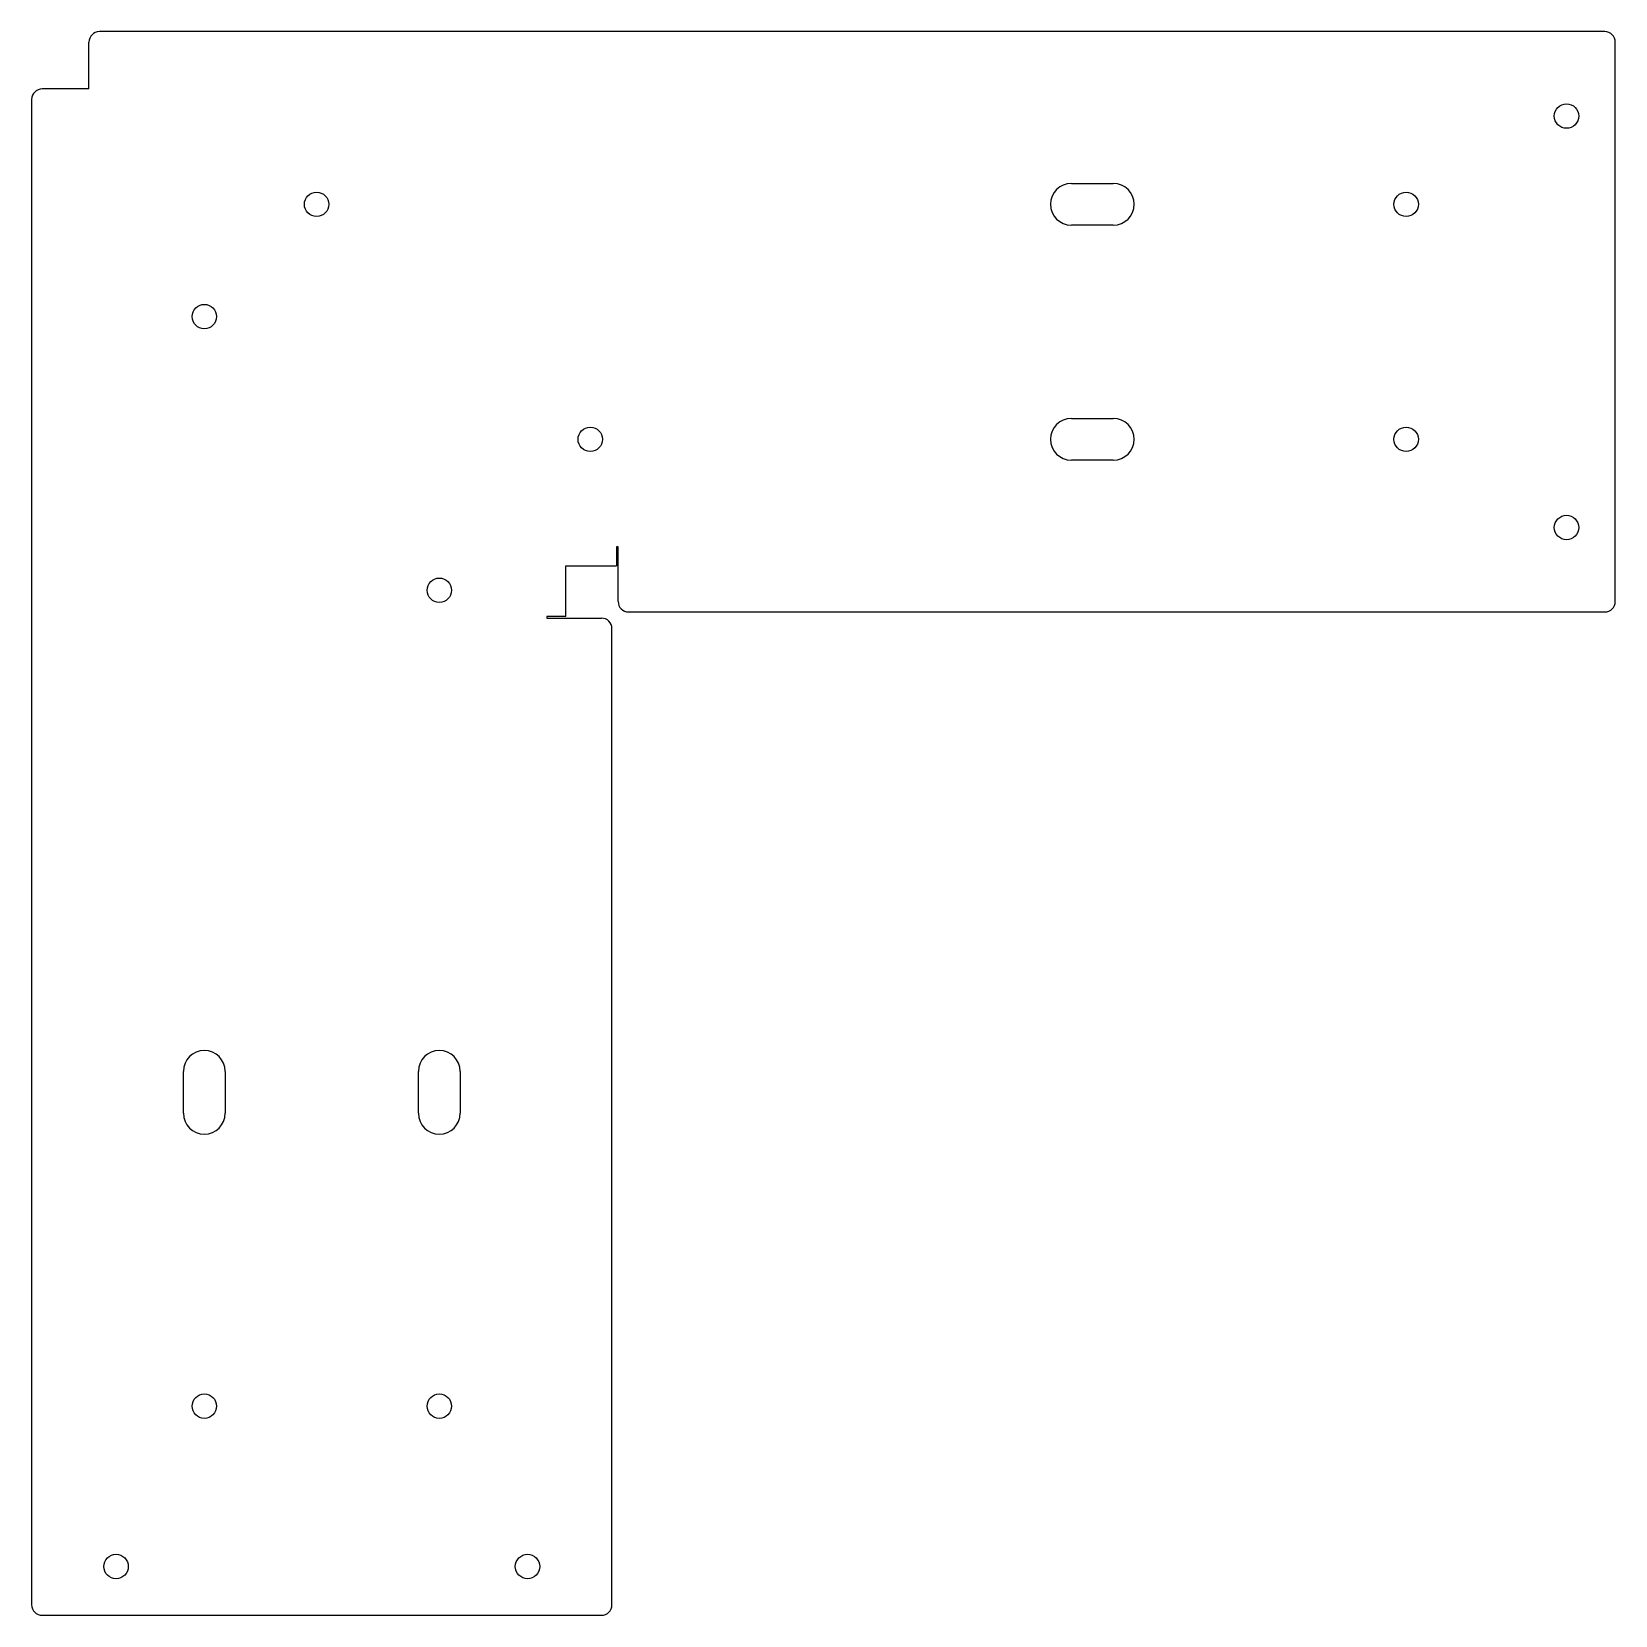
# Model space of a CAD drawing. Header units: millimetres. Extents: x -83 to 371, y -371 to 83.
import ezdxf

# ---------------------------------------------------------------- set-up
doc = ezdxf.new("R2010")
doc.units = ezdxf.units.MM

msp = doc.modelspace()

# ---------------------------------------------------------------- linework, layer by layer
at = {"color": 7, "linetype": 'Continuous', "lineweight": 25}
for p, q in [((368, 83.22), (-63.79, 83.22)), ((-66.79, 66.79), (-66.79, 80.22)), ((371, -80.22), (371, 80.22)), ((-83.22, 63.79), (-83.22, -368)), ((-66.79, 66.79), (-80.22, 66.79)), ((215, 39.7), (227, 39.7)), ((227, 27.7), (215, 27.7)), ((215, -27.7), (227, -27.7)), ((227, -39.7), (215, -39.7)), ((85, -64.5), (84.5, -64.5)), ((84.5, -64.5), (84.5, -70)), ((85, -80.22), (85, -64.5)), ((70, -70), (84.5, -70)), ((70, -84.5), (70, -70)), ((70, -84.5), (64.5, -84.5)), ((64.5, -84.5), (64.5, -85)), ((64.5, -85), (80.22, -85)), ((88, -83.22), (368, -83.22)), ((83.22, -368), (83.22, -88)), ((-39.7, -227), (-39.7, -215)), ((-27.7, -215), (-27.7, -227)), ((27.7, -227), (27.7, -215)), ((39.7, -215), (39.7, -227)), ((-80.22, -371), (80.22, -371))]:
    msp.add_line(p, q, dxfattribs=at)
for centre in [(357, 59), (-1.5, 33.7), (311, 33.7), (-33.7, 1.5), (77, -33.7), (311, -33.7), (357, -59), (33.7, -77), (-33.7, -311), (33.7, -311), (-59, -357), (59, -357)]:
    msp.add_circle(centre, 3.5, dxfattribs=at)
for centre, radius, start, end in [((-63.79, 80.22), 3, 90, 180), ((368, 80.22), 3, 0, 90), ((-80.22, 63.79), 3, 90, 180), ((215, 33.7), 6, 90, 270), ((227, 33.7), 6, 270, 90), ((215, -33.7), 6, 90, 270), ((227, -33.7), 6, 270, 90), ((88, -80.22), 3, 180, 270), ((368, -80.22), 3, 270, 0), ((80.22, -88), 3, 0, 90), ((-33.7, -215), 6, 0, 180), ((33.7, -215), 6, 0, 180), ((-33.7, -227), 6, 180, 0), ((33.7, -227), 6, 180, 0), ((-80.22, -368), 3, 180, 270), ((80.22, -368), 3, 270, 0)]:
    msp.add_arc(centre, radius, start, end, dxfattribs=at)

doc.saveas('drawing.dxf')
